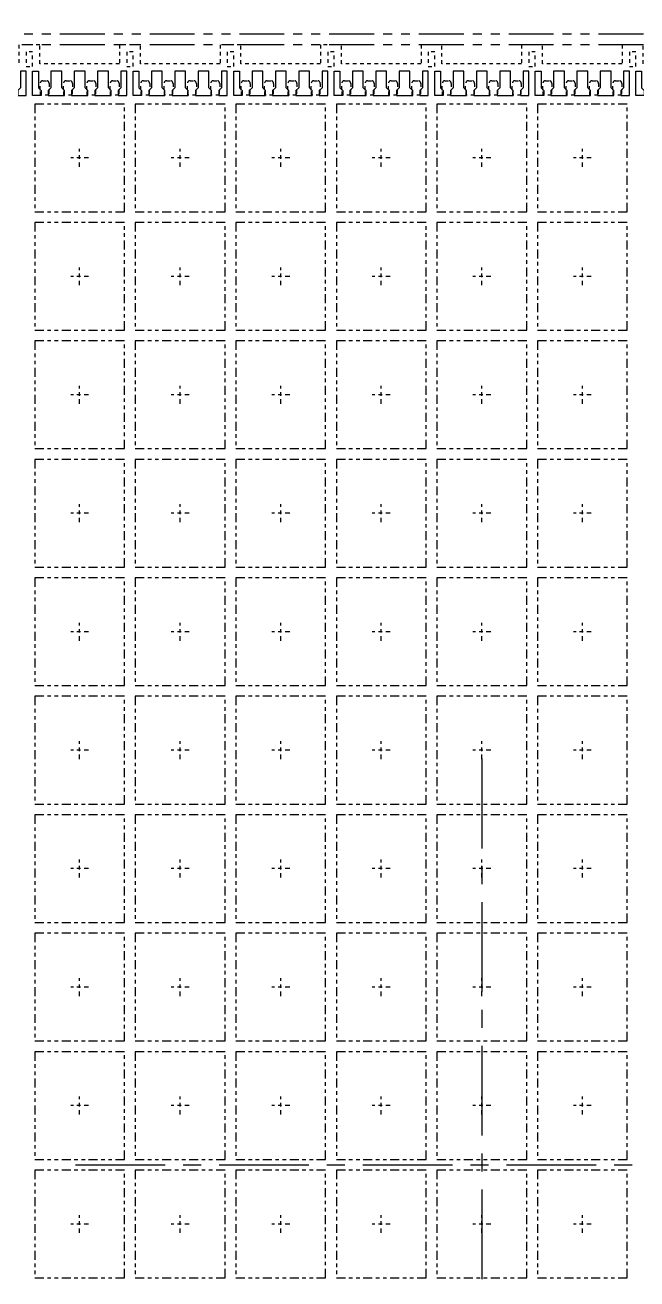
# Model space of a CAD drawing. Extents: x -336 to 28, y -457 to 7.
# Drawn here: x -276.51 to -259.47, y -109.5 to -74.57 of the extents above; entities that cross this region are included whole.
import ezdxf

# ---------------------------------------------------------------- set-up
doc = ezdxf.new("R2010")
doc.units = 0
doc.header["$MEASUREMENT"] = 0
for name, pattern in [('CENTERX2', [4, 2.5, -0.5, 0.5, -0.5]), ('HIDDEN', [0.375, 0.25, -0.125]), ('PHANTOM', [2.5, 1.25, -0.25, 0.25, -0.25, 0.25, -0.25])]:
    doc.linetypes.add(name, pattern=pattern)
doc.layers.add('1', color=7, linetype='CONTINUOUS')
doc.layers.add('1D', color=4, linetype='CONTINUOUS')

msp = doc.modelspace()

# ---------------------------------------------------------------- linework, layer by layer
at = {"layer": '1'}
for points in [[(-276.6362, -75.85), (-276.6362, -76.32), (-276.7112, -76.395), (-276.7112, -76.53), (-276.4762, -76.53), (-276.4762, -75.85)], [(-276.0612, -76.53), (-276.2962, -76.53), (-276.2962, -75.85), (-276.1362, -75.85), (-276.1362, -76.32), (-276.0612, -76.395)], [(-275.4862, -75.85), (-275.7862, -75.85), (-275.7862, -76.32), (-275.8612, -76.395), (-275.8612, -76.53), (-275.4112, -76.53), (-275.4112, -76.395), (-275.4862, -76.32)], [(-274.8362, -75.85), (-275.1362, -75.85), (-275.1362, -76.32), (-275.2112, -76.395), (-275.2112, -76.53), (-274.7612, -76.53), (-274.7612, -76.395), (-274.8362, -76.32)], [(-274.5612, -76.395), (-274.5612, -76.53), (-274.1112, -76.53), (-274.1112, -76.395), (-274.1862, -76.32), (-274.1862, -75.85), (-274.4862, -75.85), (-274.4862, -76.32)], [(-273.8362, -75.85), (-273.8362, -76.32), (-273.9112, -76.395), (-273.9112, -76.53), (-273.6762, -76.53), (-273.6762, -75.85)], [(-273.2612, -76.53), (-273.4962, -76.53), (-273.4962, -75.85), (-273.3362, -75.85), (-273.3362, -76.32), (-273.2612, -76.395)], [(-272.6862, -75.85), (-272.9862, -75.85), (-272.9862, -76.32), (-273.0612, -76.395), (-273.0612, -76.53), (-272.6112, -76.53), (-272.6112, -76.395), (-272.6862, -76.32)], [(-272.0362, -75.85), (-272.3362, -75.85), (-272.3362, -76.32), (-272.4112, -76.395), (-272.4112, -76.53), (-271.9612, -76.53), (-271.9612, -76.395), (-272.0362, -76.32)], [(-271.7612, -76.395), (-271.7612, -76.53), (-271.3112, -76.53), (-271.3112, -76.395), (-271.3862, -76.32), (-271.3862, -75.85), (-271.6862, -75.85), (-271.6862, -76.32)], [(-271.0362, -75.85), (-271.0362, -76.32), (-271.1112, -76.395), (-271.1112, -76.53), (-270.8762, -76.53), (-270.8762, -75.85)], [(-270.4612, -76.53), (-270.6962, -76.53), (-270.6962, -75.85), (-270.5362, -75.85), (-270.5362, -76.32), (-270.4612, -76.395)], [(-269.8862, -75.85), (-270.1862, -75.85), (-270.1862, -76.32), (-270.2612, -76.395), (-270.2612, -76.53), (-269.8112, -76.53), (-269.8112, -76.395), (-269.8862, -76.32)], [(-269.2362, -75.85), (-269.5362, -75.85), (-269.5362, -76.32), (-269.6112, -76.395), (-269.6112, -76.53), (-269.1612, -76.53), (-269.1612, -76.395), (-269.2362, -76.32)], [(-268.9612, -76.395), (-268.9612, -76.53), (-268.5112, -76.53), (-268.5112, -76.395), (-268.5862, -76.32), (-268.5862, -75.85), (-268.8862, -75.85), (-268.8862, -76.32)], [(-268.2362, -75.85), (-268.2362, -76.32), (-268.3112, -76.395), (-268.3112, -76.53), (-268.0762, -76.53), (-268.0762, -75.85)], [(-267.6612, -76.53), (-267.8962, -76.53), (-267.8962, -75.85), (-267.7362, -75.85), (-267.7362, -76.32), (-267.6612, -76.395)], [(-267.0862, -75.85), (-267.3862, -75.85), (-267.3862, -76.32), (-267.4612, -76.395), (-267.4612, -76.53), (-267.0112, -76.53), (-267.0112, -76.395), (-267.0862, -76.32)], [(-266.4362, -75.85), (-266.7362, -75.85), (-266.7362, -76.32), (-266.8112, -76.395), (-266.8112, -76.53), (-266.3612, -76.53), (-266.3612, -76.395), (-266.4362, -76.32)], [(-266.1612, -76.395), (-266.1612, -76.53), (-265.7112, -76.53), (-265.7112, -76.395), (-265.7862, -76.32), (-265.7862, -75.85), (-266.0862, -75.85), (-266.0862, -76.32)], [(-265.4362, -75.85), (-265.4362, -76.32), (-265.5112, -76.395), (-265.5112, -76.53), (-265.2762, -76.53), (-265.2762, -75.85)], [(-264.8612, -76.53), (-265.0962, -76.53), (-265.0962, -75.85), (-264.9362, -75.85), (-264.9362, -76.32), (-264.8612, -76.395)], [(-264.2862, -75.85), (-264.5862, -75.85), (-264.5862, -76.32), (-264.6612, -76.395), (-264.6612, -76.53), (-264.2112, -76.53), (-264.2112, -76.395), (-264.2862, -76.32)], [(-263.6362, -75.85), (-263.9362, -75.85), (-263.9362, -76.32), (-264.0112, -76.395), (-264.0112, -76.53), (-263.5612, -76.53), (-263.5612, -76.395), (-263.6362, -76.32)], [(-263.3612, -76.395), (-263.3612, -76.53), (-262.9112, -76.53), (-262.9112, -76.395), (-262.9862, -76.32), (-262.9862, -75.85), (-263.2862, -75.85), (-263.2862, -76.32)], [(-262.6362, -75.85), (-262.6362, -76.32), (-262.7112, -76.395), (-262.7112, -76.53), (-262.4762, -76.53), (-262.4762, -75.85)], [(-262.0612, -76.53), (-262.2962, -76.53), (-262.2962, -75.85), (-262.1362, -75.85), (-262.1362, -76.32), (-262.0612, -76.395)], [(-261.4862, -75.85), (-261.7862, -75.85), (-261.7862, -76.32), (-261.8612, -76.395), (-261.8612, -76.53), (-261.4112, -76.53), (-261.4112, -76.395), (-261.4862, -76.32)], [(-260.8362, -75.85), (-261.1362, -75.85), (-261.1362, -76.32), (-261.2112, -76.395), (-261.2112, -76.53), (-260.7612, -76.53), (-260.7612, -76.395), (-260.8362, -76.32)], [(-260.5612, -76.395), (-260.5612, -76.53), (-260.1112, -76.53), (-260.1112, -76.395), (-260.1862, -76.32), (-260.1862, -75.85), (-260.4862, -75.85), (-260.4862, -76.32)], [(-259.8362, -75.85), (-259.8362, -76.32), (-259.9112, -76.395), (-259.9112, -76.53), (-259.6762, -76.53), (-259.6762, -75.85)], [(-259.2612, -76.53), (-259.4962, -76.53), (-259.4962, -75.85), (-259.3362, -75.85), (-259.3362, -76.32), (-259.2612, -76.395)]]:
    msp.add_lwpolyline(points, close=True, dxfattribs=at)
at = {"layer": '1D', "linetype": 'HIDDEN', "ltscale": 0.2}
for p, q in [((-273.8762, -75.65), (-276.0962, -75.65)), ((-271.0762, -75.65), (-273.2962, -75.65)), ((-268.2762, -75.65), (-270.4962, -75.65)), ((-265.4762, -75.65), (-267.6962, -75.65)), ((-262.6762, -75.65), (-264.8962, -75.65)), ((-259.8762, -75.65), (-262.0962, -75.65))]:
    msp.add_line(p, q, dxfattribs=at)
at = {"layer": '1D', "linetype": 'CENTERX2'}
for p, q in [((-263.7862, -95.0048), (-263.7862, -117.6353)), ((-275.1014, -106.32), (-252.4709, -106.32))]:
    msp.add_line(p, q, dxfattribs=at)
at = {"layer": '1D', "color": 2, "linetype": 'PHANTOM'}
for points in [[(-236.7862, -74.82), (-290.7862, -74.82, -0.0990195), (-291.5554, -74.6662, 0.9166595), (-292.7092, -76.8734, -0.2559241), (-291.7862, -78.5587), (-291.7862, -103.5814, -0.2559241), (-292.7092, -105.2667, 0.5477226), (-292.7092, -107.3734, -0.2559241), (-291.7862, -109.0587), (-291.7862, -134.0814, -0.2559241), (-292.7092, -135.7667, 0.9166595), (-291.5554, -137.9739, -0.0990195), (-290.7862, -137.82), (-236.7862, -137.82, -0.0990195), (-236.0169, -137.9739, 0.9166595), (-234.8631, -135.7667, -0.2559241), (-235.7862, -134.0814), (-235.7862, -109.0587, -0.2559241), (-234.8631, -107.3734, 0.5477226), (-234.8631, -105.2667, -0.2559241), (-235.7862, -103.5814), (-235.7862, -78.5587, -0.2559241), (-234.8631, -76.8734, 0.9166595), (-236.0169, -74.6662, -0.0990195)], [(-236.7862, -75.12), (-290.7862, -75.12, -0.0990195), (-291.6708, -74.9431, 0.9166595), (-292.5477, -76.6206, -0.2559241), (-291.4862, -78.5587), (-291.4862, -103.5814, -0.2559241), (-292.5477, -105.5195, 0.5477226), (-292.5477, -107.1206, -0.2559241), (-291.4862, -109.0587), (-291.4862, -134.0814, -0.2559241), (-292.5477, -136.0195, 0.9166595), (-291.6708, -137.697, -0.0990195), (-290.7862, -137.52), (-236.7862, -137.52, -0.0990195), (-235.9015, -137.697, 0.9166595), (-235.0246, -136.0195, -0.2559241), (-236.0862, -134.0814), (-236.0862, -109.0587, -0.2559241), (-235.0246, -107.1206, 0.5477226), (-235.0246, -105.5195, -0.2559241), (-236.0862, -103.5814), (-236.0862, -78.5587, -0.2559241), (-235.0246, -76.6206, 0.9166595), (-235.9015, -74.9431, -0.0990195)]]:
    msp.add_lwpolyline(points, format="xyb", close=True, dxfattribs=at)
at = {"layer": '1D', "linetype": 'HIDDEN', "ltscale": 0.2}
for points in [[(-276.0962, -75.65), (-276.0962, -75.12), (-276.6762, -75.12), (-276.6762, -75.65)], [(-273.2962, -75.65), (-273.2962, -75.12), (-273.8762, -75.12), (-273.8762, -75.65)], [(-270.4962, -75.65), (-270.4962, -75.12), (-271.0762, -75.12), (-271.0762, -75.65)], [(-267.6962, -75.65), (-267.6962, -75.12), (-268.2762, -75.12), (-268.2762, -75.65)], [(-264.8962, -75.65), (-264.8962, -75.12), (-265.4762, -75.12), (-265.4762, -75.65)], [(-262.0962, -75.65), (-262.0962, -75.12), (-262.6762, -75.12), (-262.6762, -75.65)], [(-259.2962, -75.65), (-259.2962, -75.12), (-259.8762, -75.12), (-259.8762, -75.65)]]:
    msp.add_lwpolyline(points, dxfattribs=at)
for points in [[(-276.4762, -75.72), (-276.2962, -75.72), (-276.2962, -75.32), (-276.4762, -75.32)], [(-273.6762, -75.72), (-273.4962, -75.72), (-273.4962, -75.32), (-273.6762, -75.32)], [(-270.8762, -75.72), (-270.6962, -75.72), (-270.6962, -75.32), (-270.8762, -75.32)], [(-268.0762, -75.72), (-267.8962, -75.72), (-267.8962, -75.32), (-268.0762, -75.32)], [(-265.2762, -75.72), (-265.0962, -75.72), (-265.0962, -75.32), (-265.2762, -75.32)], [(-262.4762, -75.72), (-262.2962, -75.72), (-262.2962, -75.32), (-262.4762, -75.32)], [(-259.6762, -75.72), (-259.4962, -75.72), (-259.4962, -75.32), (-259.6762, -75.32)]]:
    msp.add_lwpolyline(points, close=True, dxfattribs=at)
for points in [[(-275.8362, -76.195), (-275.8362, -76.37), (-275.8462, -76.395), (-275.8462, -76.395), (-275.8462, -76.52), (-276.0762, -76.52), (-276.0762, -76.395), (-276.0762, -76.395), (-276.0862, -76.37), (-276.0862, -76.195, -0.4142136), (-276.0112, -76.12), (-275.9112, -76.12, -0.4142136)], [(-275.1862, -76.195), (-275.1862, -76.37), (-275.1962, -76.395), (-275.1962, -76.395), (-275.1962, -76.52), (-275.4262, -76.52), (-275.4262, -76.395), (-275.4262, -76.395), (-275.4362, -76.37), (-275.4362, -76.195, -0.4142136), (-275.3612, -76.12), (-275.2612, -76.12, -0.4142136)], [(-274.5362, -76.195), (-274.5362, -76.37), (-274.5462, -76.395), (-274.5462, -76.395), (-274.5462, -76.52), (-274.7762, -76.52), (-274.7762, -76.395), (-274.7762, -76.395), (-274.7862, -76.37), (-274.7862, -76.195, -0.4142136), (-274.7112, -76.12), (-274.6112, -76.12, -0.4142136)], [(-273.8862, -76.195), (-273.8862, -76.37), (-273.8962, -76.395), (-273.8962, -76.395), (-273.8962, -76.52), (-274.1262, -76.52), (-274.1262, -76.395), (-274.1262, -76.395), (-274.1362, -76.37), (-274.1362, -76.195, -0.4142136), (-274.0612, -76.12), (-273.9612, -76.12, -0.4142136)], [(-273.0362, -76.195), (-273.0362, -76.37), (-273.0462, -76.395), (-273.0462, -76.395), (-273.0462, -76.52), (-273.2762, -76.52), (-273.2762, -76.395), (-273.2762, -76.395), (-273.2862, -76.37), (-273.2862, -76.195, -0.4142136), (-273.2112, -76.12), (-273.1112, -76.12, -0.4142136)], [(-272.3862, -76.195), (-272.3862, -76.37), (-272.3962, -76.395), (-272.3962, -76.395), (-272.3962, -76.52), (-272.6262, -76.52), (-272.6262, -76.395), (-272.6262, -76.395), (-272.6362, -76.37), (-272.6362, -76.195, -0.4142136), (-272.5612, -76.12), (-272.4612, -76.12, -0.4142136)], [(-271.7362, -76.195), (-271.7362, -76.37), (-271.7462, -76.395), (-271.7462, -76.395), (-271.7462, -76.52), (-271.9762, -76.52), (-271.9762, -76.395), (-271.9762, -76.395), (-271.9862, -76.37), (-271.9862, -76.195, -0.4142136), (-271.9112, -76.12), (-271.8112, -76.12, -0.4142136)], [(-271.0862, -76.195), (-271.0862, -76.37), (-271.0962, -76.395), (-271.0962, -76.395), (-271.0962, -76.52), (-271.3262, -76.52), (-271.3262, -76.395), (-271.3262, -76.395), (-271.3362, -76.37), (-271.3362, -76.195, -0.4142136), (-271.2612, -76.12), (-271.1612, -76.12, -0.4142136)], [(-270.2362, -76.195), (-270.2362, -76.37), (-270.2462, -76.395), (-270.2462, -76.395), (-270.2462, -76.52), (-270.4762, -76.52), (-270.4762, -76.395), (-270.4762, -76.395), (-270.4862, -76.37), (-270.4862, -76.195, -0.4142136), (-270.4112, -76.12), (-270.3112, -76.12, -0.4142136)], [(-269.5862, -76.195), (-269.5862, -76.37), (-269.5962, -76.395), (-269.5962, -76.395), (-269.5962, -76.52), (-269.8262, -76.52), (-269.8262, -76.395), (-269.8262, -76.395), (-269.8362, -76.37), (-269.8362, -76.195, -0.4142136), (-269.7612, -76.12), (-269.6612, -76.12, -0.4142136)], [(-268.9362, -76.195), (-268.9362, -76.37), (-268.9462, -76.395), (-268.9462, -76.395), (-268.9462, -76.52), (-269.1762, -76.52), (-269.1762, -76.395), (-269.1762, -76.395), (-269.1862, -76.37), (-269.1862, -76.195, -0.4142136), (-269.1112, -76.12), (-269.0112, -76.12, -0.4142136)], [(-268.2862, -76.195), (-268.2862, -76.37), (-268.2962, -76.395), (-268.2962, -76.395), (-268.2962, -76.52), (-268.5262, -76.52), (-268.5262, -76.395), (-268.5262, -76.395), (-268.5362, -76.37), (-268.5362, -76.195, -0.4142136), (-268.4612, -76.12), (-268.3612, -76.12, -0.4142136)], [(-267.4362, -76.195), (-267.4362, -76.37), (-267.4462, -76.395), (-267.4462, -76.395), (-267.4462, -76.52), (-267.6762, -76.52), (-267.6762, -76.395), (-267.6762, -76.395), (-267.6862, -76.37), (-267.6862, -76.195, -0.4142136), (-267.6112, -76.12), (-267.5112, -76.12, -0.4142136)], [(-266.7862, -76.195), (-266.7862, -76.37), (-266.7962, -76.395), (-266.7962, -76.395), (-266.7962, -76.52), (-267.0262, -76.52), (-267.0262, -76.395), (-267.0262, -76.395), (-267.0362, -76.37), (-267.0362, -76.195, -0.4142136), (-266.9612, -76.12), (-266.8612, -76.12, -0.4142136)], [(-266.1362, -76.195), (-266.1362, -76.37), (-266.1462, -76.395), (-266.1462, -76.395), (-266.1462, -76.52), (-266.3762, -76.52), (-266.3762, -76.395), (-266.3762, -76.395), (-266.3862, -76.37), (-266.3862, -76.195, -0.4142136), (-266.3112, -76.12), (-266.2112, -76.12, -0.4142136)], [(-265.4862, -76.195), (-265.4862, -76.37), (-265.4962, -76.395), (-265.4962, -76.395), (-265.4962, -76.52), (-265.7262, -76.52), (-265.7262, -76.395), (-265.7262, -76.395), (-265.7362, -76.37), (-265.7362, -76.195, -0.4142136), (-265.6612, -76.12), (-265.5612, -76.12, -0.4142136)], [(-264.6362, -76.195), (-264.6362, -76.37), (-264.6462, -76.395), (-264.6462, -76.395), (-264.6462, -76.52), (-264.8762, -76.52), (-264.8762, -76.395), (-264.8762, -76.395), (-264.8862, -76.37), (-264.8862, -76.195, -0.4142136), (-264.8112, -76.12), (-264.7112, -76.12, -0.4142136)], [(-263.9862, -76.195), (-263.9862, -76.37), (-263.9962, -76.395), (-263.9962, -76.395), (-263.9962, -76.52), (-264.2262, -76.52), (-264.2262, -76.395), (-264.2262, -76.395), (-264.2362, -76.37), (-264.2362, -76.195, -0.4142136), (-264.1612, -76.12), (-264.0612, -76.12, -0.4142136)], [(-263.3362, -76.195), (-263.3362, -76.37), (-263.3462, -76.395), (-263.3462, -76.395), (-263.3462, -76.52), (-263.5762, -76.52), (-263.5762, -76.395), (-263.5762, -76.395), (-263.5862, -76.37), (-263.5862, -76.195, -0.4142136), (-263.5112, -76.12), (-263.4112, -76.12, -0.4142136)], [(-262.6862, -76.195), (-262.6862, -76.37), (-262.6962, -76.395), (-262.6962, -76.395), (-262.6962, -76.52), (-262.9262, -76.52), (-262.9262, -76.395), (-262.9262, -76.395), (-262.9362, -76.37), (-262.9362, -76.195, -0.4142136), (-262.8612, -76.12), (-262.7612, -76.12, -0.4142136)], [(-261.8362, -76.195), (-261.8362, -76.37), (-261.8462, -76.395), (-261.8462, -76.395), (-261.8462, -76.52), (-262.0762, -76.52), (-262.0762, -76.395), (-262.0762, -76.395), (-262.0862, -76.37), (-262.0862, -76.195, -0.4142136), (-262.0112, -76.12), (-261.9112, -76.12, -0.4142136)], [(-261.1862, -76.195), (-261.1862, -76.37), (-261.1962, -76.395), (-261.1962, -76.395), (-261.1962, -76.52), (-261.4262, -76.52), (-261.4262, -76.395), (-261.4262, -76.395), (-261.4362, -76.37), (-261.4362, -76.195, -0.4142136), (-261.3612, -76.12), (-261.2612, -76.12, -0.4142136)], [(-260.5362, -76.195), (-260.5362, -76.37), (-260.5462, -76.395), (-260.5462, -76.395), (-260.5462, -76.52), (-260.7762, -76.52), (-260.7762, -76.395), (-260.7762, -76.395), (-260.7862, -76.37), (-260.7862, -76.195, -0.4142136), (-260.7112, -76.12), (-260.6112, -76.12, -0.4142136)], [(-259.8862, -76.195), (-259.8862, -76.37), (-259.8962, -76.395), (-259.8962, -76.395), (-259.8962, -76.52), (-260.1262, -76.52), (-260.1262, -76.395), (-260.1262, -76.395), (-260.1362, -76.37), (-260.1362, -76.195, -0.4142136), (-260.0612, -76.12), (-259.9612, -76.12, -0.4142136)]]:
    msp.add_lwpolyline(points, format="xyb", close=True, dxfattribs=at)
at = {"layer": '1D', "color": 2, "linetype": 'PHANTOM', "ltscale": 0.2}
for points in [[(-273.7362, -76.77), (-276.2362, -76.77), (-276.2362, -79.77), (-273.7362, -79.77)], [(-270.9362, -76.77), (-273.4362, -76.77), (-273.4362, -79.77), (-270.9362, -79.77)], [(-268.1362, -76.77), (-270.6362, -76.77), (-270.6362, -79.77), (-268.1362, -79.77)], [(-265.3362, -76.77), (-267.8362, -76.77), (-267.8362, -79.77), (-265.3362, -79.77)], [(-262.5362, -76.77), (-265.0362, -76.77), (-265.0362, -79.77), (-262.5362, -79.77)], [(-259.7362, -76.77), (-262.2362, -76.77), (-262.2362, -79.77), (-259.7362, -79.77)], [(-273.7362, -80.07), (-276.2362, -80.07), (-276.2362, -83.07), (-273.7362, -83.07)], [(-270.9362, -80.07), (-273.4362, -80.07), (-273.4362, -83.07), (-270.9362, -83.07)], [(-268.1362, -80.07), (-270.6362, -80.07), (-270.6362, -83.07), (-268.1362, -83.07)], [(-265.3362, -80.07), (-267.8362, -80.07), (-267.8362, -83.07), (-265.3362, -83.07)], [(-262.5362, -80.07), (-265.0362, -80.07), (-265.0362, -83.07), (-262.5362, -83.07)], [(-259.7362, -80.07), (-262.2362, -80.07), (-262.2362, -83.07), (-259.7362, -83.07)], [(-273.7362, -83.37), (-276.2362, -83.37), (-276.2362, -86.37), (-273.7362, -86.37)], [(-270.9362, -83.37), (-273.4362, -83.37), (-273.4362, -86.37), (-270.9362, -86.37)], [(-268.1362, -83.37), (-270.6362, -83.37), (-270.6362, -86.37), (-268.1362, -86.37)], [(-265.3362, -83.37), (-267.8362, -83.37), (-267.8362, -86.37), (-265.3362, -86.37)], [(-262.5362, -83.37), (-265.0362, -83.37), (-265.0362, -86.37), (-262.5362, -86.37)], [(-259.7362, -83.37), (-262.2362, -83.37), (-262.2362, -86.37), (-259.7362, -86.37)], [(-273.7362, -86.67), (-276.2362, -86.67), (-276.2362, -89.67), (-273.7362, -89.67)], [(-270.9362, -86.67), (-273.4362, -86.67), (-273.4362, -89.67), (-270.9362, -89.67)], [(-268.1362, -86.67), (-270.6362, -86.67), (-270.6362, -89.67), (-268.1362, -89.67)], [(-265.3362, -86.67), (-267.8362, -86.67), (-267.8362, -89.67), (-265.3362, -89.67)], [(-262.5362, -86.67), (-265.0362, -86.67), (-265.0362, -89.67), (-262.5362, -89.67)], [(-259.7362, -86.67), (-262.2362, -86.67), (-262.2362, -89.67), (-259.7362, -89.67)], [(-273.7362, -89.97), (-276.2362, -89.97), (-276.2362, -92.97), (-273.7362, -92.97)], [(-270.9362, -89.97), (-273.4362, -89.97), (-273.4362, -92.97), (-270.9362, -92.97)], [(-268.1362, -89.97), (-270.6362, -89.97), (-270.6362, -92.97), (-268.1362, -92.97)], [(-265.3362, -89.97), (-267.8362, -89.97), (-267.8362, -92.97), (-265.3362, -92.97)], [(-262.5362, -89.97), (-265.0362, -89.97), (-265.0362, -92.97), (-262.5362, -92.97)], [(-259.7362, -89.97), (-262.2362, -89.97), (-262.2362, -92.97), (-259.7362, -92.97)], [(-273.7362, -93.27), (-276.2362, -93.27), (-276.2362, -96.27), (-273.7362, -96.27)], [(-270.9362, -93.27), (-273.4362, -93.27), (-273.4362, -96.27), (-270.9362, -96.27)], [(-268.1362, -93.27), (-270.6362, -93.27), (-270.6362, -96.27), (-268.1362, -96.27)], [(-265.3362, -93.27), (-267.8362, -93.27), (-267.8362, -96.27), (-265.3362, -96.27)], [(-262.5362, -93.27), (-265.0362, -93.27), (-265.0362, -96.27), (-262.5362, -96.27)], [(-259.7362, -93.27), (-262.2362, -93.27), (-262.2362, -96.27), (-259.7362, -96.27)], [(-273.7362, -96.57), (-276.2362, -96.57), (-276.2362, -99.57), (-273.7362, -99.57)], [(-270.9362, -96.57), (-273.4362, -96.57), (-273.4362, -99.57), (-270.9362, -99.57)], [(-268.1362, -96.57), (-270.6362, -96.57), (-270.6362, -99.57), (-268.1362, -99.57)], [(-265.3362, -96.57), (-267.8362, -96.57), (-267.8362, -99.57), (-265.3362, -99.57)], [(-262.5362, -96.57), (-265.0362, -96.57), (-265.0362, -99.57), (-262.5362, -99.57)], [(-259.7362, -96.57), (-262.2362, -96.57), (-262.2362, -99.57), (-259.7362, -99.57)], [(-273.7362, -99.87), (-276.2362, -99.87), (-276.2362, -102.87), (-273.7362, -102.87)], [(-270.9362, -99.87), (-273.4362, -99.87), (-273.4362, -102.87), (-270.9362, -102.87)], [(-268.1362, -99.87), (-270.6362, -99.87), (-270.6362, -102.87), (-268.1362, -102.87)], [(-265.3362, -99.87), (-267.8362, -99.87), (-267.8362, -102.87), (-265.3362, -102.87)], [(-262.5362, -99.87), (-265.0362, -99.87), (-265.0362, -102.87), (-262.5362, -102.87)], [(-259.7362, -99.87), (-262.2362, -99.87), (-262.2362, -102.87), (-259.7362, -102.87)], [(-273.7362, -103.17), (-276.2362, -103.17), (-276.2362, -106.17), (-273.7362, -106.17)], [(-270.9362, -103.17), (-273.4362, -103.17), (-273.4362, -106.17), (-270.9362, -106.17)], [(-268.1362, -103.17), (-270.6362, -103.17), (-270.6362, -106.17), (-268.1362, -106.17)], [(-265.3362, -103.17), (-267.8362, -103.17), (-267.8362, -106.17), (-265.3362, -106.17)], [(-262.5362, -103.17), (-265.0362, -103.17), (-265.0362, -106.17), (-262.5362, -106.17)], [(-259.7362, -103.17), (-262.2362, -103.17), (-262.2362, -106.17), (-259.7362, -106.17)], [(-273.7362, -106.47), (-276.2362, -106.47), (-276.2362, -109.47), (-273.7362, -109.47)], [(-270.9362, -106.47), (-273.4362, -106.47), (-273.4362, -109.47), (-270.9362, -109.47)], [(-268.1362, -106.47), (-270.6362, -106.47), (-270.6362, -109.47), (-268.1362, -109.47)], [(-265.3362, -106.47), (-267.8362, -106.47), (-267.8362, -109.47), (-265.3362, -109.47)], [(-262.5362, -106.47), (-265.0362, -106.47), (-265.0362, -109.47), (-262.5362, -109.47)], [(-259.7362, -106.47), (-262.2362, -106.47), (-262.2362, -109.47), (-259.7362, -109.47)]]:
    msp.add_lwpolyline(points, close=True, dxfattribs=at)
at = {"layer": '1D', "linetype": 'CENTERX2', "ltscale": 0.05}
for points in [[(-274.9862, -78.52), (-274.9862, -78.02)], [(-272.1862, -78.52), (-272.1862, -78.02)], [(-269.3862, -78.52), (-269.3862, -78.02)], [(-266.5862, -78.52), (-266.5862, -78.02)], [(-263.7862, -78.52), (-263.7862, -78.02)], [(-260.9862, -78.52), (-260.9862, -78.02)], [(-274.7362, -78.27), (-275.2362, -78.27)], [(-271.9362, -78.27), (-272.4362, -78.27)], [(-269.1362, -78.27), (-269.6362, -78.27)], [(-266.3362, -78.27), (-266.8362, -78.27)], [(-263.5362, -78.27), (-264.0362, -78.27)], [(-260.7362, -78.27), (-261.2362, -78.27)], [(-274.9862, -81.82), (-274.9862, -81.32)], [(-272.1862, -81.82), (-272.1862, -81.32)], [(-269.3862, -81.82), (-269.3862, -81.32)], [(-266.5862, -81.82), (-266.5862, -81.32)], [(-263.7862, -81.82), (-263.7862, -81.32)], [(-260.9862, -81.82), (-260.9862, -81.32)], [(-274.7362, -81.57), (-275.2362, -81.57)], [(-271.9362, -81.57), (-272.4362, -81.57)], [(-269.1362, -81.57), (-269.6362, -81.57)], [(-266.3362, -81.57), (-266.8362, -81.57)], [(-263.5362, -81.57), (-264.0362, -81.57)], [(-260.7362, -81.57), (-261.2362, -81.57)], [(-274.7362, -84.87), (-275.2362, -84.87)], [(-274.9862, -85.12), (-274.9862, -84.62)], [(-271.9362, -84.87), (-272.4362, -84.87)], [(-272.1862, -85.12), (-272.1862, -84.62)], [(-269.1362, -84.87), (-269.6362, -84.87)], [(-269.3862, -85.12), (-269.3862, -84.62)], [(-266.3362, -84.87), (-266.8362, -84.87)], [(-266.5862, -85.12), (-266.5862, -84.62)], [(-263.5362, -84.87), (-264.0362, -84.87)], [(-263.7862, -85.12), (-263.7862, -84.62)], [(-260.7362, -84.87), (-261.2362, -84.87)], [(-260.9862, -85.12), (-260.9862, -84.62)], [(-274.9862, -88.42), (-274.9862, -87.92)], [(-272.1862, -88.42), (-272.1862, -87.92)], [(-269.3862, -88.42), (-269.3862, -87.92)], [(-266.5862, -88.42), (-266.5862, -87.92)], [(-263.7862, -88.42), (-263.7862, -87.92)], [(-260.9862, -88.42), (-260.9862, -87.92)], [(-274.7362, -88.17), (-275.2362, -88.17)], [(-271.9362, -88.17), (-272.4362, -88.17)], [(-269.1362, -88.17), (-269.6362, -88.17)], [(-266.3362, -88.17), (-266.8362, -88.17)], [(-263.5362, -88.17), (-264.0362, -88.17)], [(-260.7362, -88.17), (-261.2362, -88.17)], [(-274.7362, -91.47), (-275.2362, -91.47)], [(-274.9862, -91.72), (-274.9862, -91.22)], [(-271.9362, -91.47), (-272.4362, -91.47)], [(-272.1862, -91.72), (-272.1862, -91.22)], [(-269.1362, -91.47), (-269.6362, -91.47)], [(-269.3862, -91.72), (-269.3862, -91.22)], [(-266.3362, -91.47), (-266.8362, -91.47)], [(-266.5862, -91.72), (-266.5862, -91.22)], [(-263.5362, -91.47), (-264.0362, -91.47)], [(-263.7862, -91.72), (-263.7862, -91.22)], [(-260.7362, -91.47), (-261.2362, -91.47)], [(-260.9862, -91.72), (-260.9862, -91.22)], [(-274.9862, -95.02), (-274.9862, -94.52)], [(-272.1862, -95.02), (-272.1862, -94.52)], [(-269.3862, -95.02), (-269.3862, -94.52)], [(-266.5862, -95.02), (-266.5862, -94.52)], [(-263.7862, -95.02), (-263.7862, -94.52)], [(-260.9862, -95.02), (-260.9862, -94.52)], [(-274.7362, -94.77), (-275.2362, -94.77)], [(-271.9362, -94.77), (-272.4362, -94.77)], [(-269.1362, -94.77), (-269.6362, -94.77)], [(-266.3362, -94.77), (-266.8362, -94.77)], [(-263.5362, -94.77), (-264.0362, -94.77)], [(-260.7362, -94.77), (-261.2362, -94.77)], [(-274.7362, -98.07), (-275.2362, -98.07)], [(-274.9862, -98.32), (-274.9862, -97.82)], [(-271.9362, -98.07), (-272.4362, -98.07)], [(-272.1862, -98.32), (-272.1862, -97.82)], [(-269.1362, -98.07), (-269.6362, -98.07)], [(-269.3862, -98.32), (-269.3862, -97.82)], [(-266.3362, -98.07), (-266.8362, -98.07)], [(-266.5862, -98.32), (-266.5862, -97.82)], [(-263.5362, -98.07), (-264.0362, -98.07)], [(-263.7862, -98.32), (-263.7862, -97.82)], [(-260.7362, -98.07), (-261.2362, -98.07)], [(-260.9862, -98.32), (-260.9862, -97.82)], [(-274.9862, -101.62), (-274.9862, -101.12)], [(-272.1862, -101.62), (-272.1862, -101.12)], [(-269.3862, -101.62), (-269.3862, -101.12)], [(-266.5862, -101.62), (-266.5862, -101.12)], [(-263.7862, -101.62), (-263.7862, -101.12)], [(-260.9862, -101.62), (-260.9862, -101.12)], [(-274.7362, -101.37), (-275.2362, -101.37)], [(-271.9362, -101.37), (-272.4362, -101.37)], [(-269.1362, -101.37), (-269.6362, -101.37)], [(-266.3362, -101.37), (-266.8362, -101.37)], [(-263.5362, -101.37), (-264.0362, -101.37)], [(-260.7362, -101.37), (-261.2362, -101.37)], [(-274.9862, -104.92), (-274.9862, -104.42)], [(-272.1862, -104.92), (-272.1862, -104.42)], [(-269.3862, -104.92), (-269.3862, -104.42)], [(-266.5862, -104.92), (-266.5862, -104.42)], [(-263.7862, -104.92), (-263.7862, -104.42)], [(-260.9862, -104.92), (-260.9862, -104.42)], [(-274.7362, -104.67), (-275.2362, -104.67)], [(-271.9362, -104.67), (-272.4362, -104.67)], [(-269.1362, -104.67), (-269.6362, -104.67)], [(-266.3362, -104.67), (-266.8362, -104.67)], [(-263.5362, -104.67), (-264.0362, -104.67)], [(-260.7362, -104.67), (-261.2362, -104.67)], [(-274.9862, -108.22), (-274.9862, -107.72)], [(-272.1862, -108.22), (-272.1862, -107.72)], [(-269.3862, -108.22), (-269.3862, -107.72)], [(-266.5862, -108.22), (-266.5862, -107.72)], [(-263.7862, -108.22), (-263.7862, -107.72)], [(-260.9862, -108.22), (-260.9862, -107.72)], [(-274.7362, -107.97), (-275.2362, -107.97)], [(-271.9362, -107.97), (-272.4362, -107.97)], [(-269.1362, -107.97), (-269.6362, -107.97)], [(-266.3362, -107.97), (-266.8362, -107.97)], [(-263.5362, -107.97), (-264.0362, -107.97)], [(-260.7362, -107.97), (-261.2362, -107.97)]]:
    msp.add_lwpolyline(points, dxfattribs=at)

doc.saveas('drawing.dxf')
